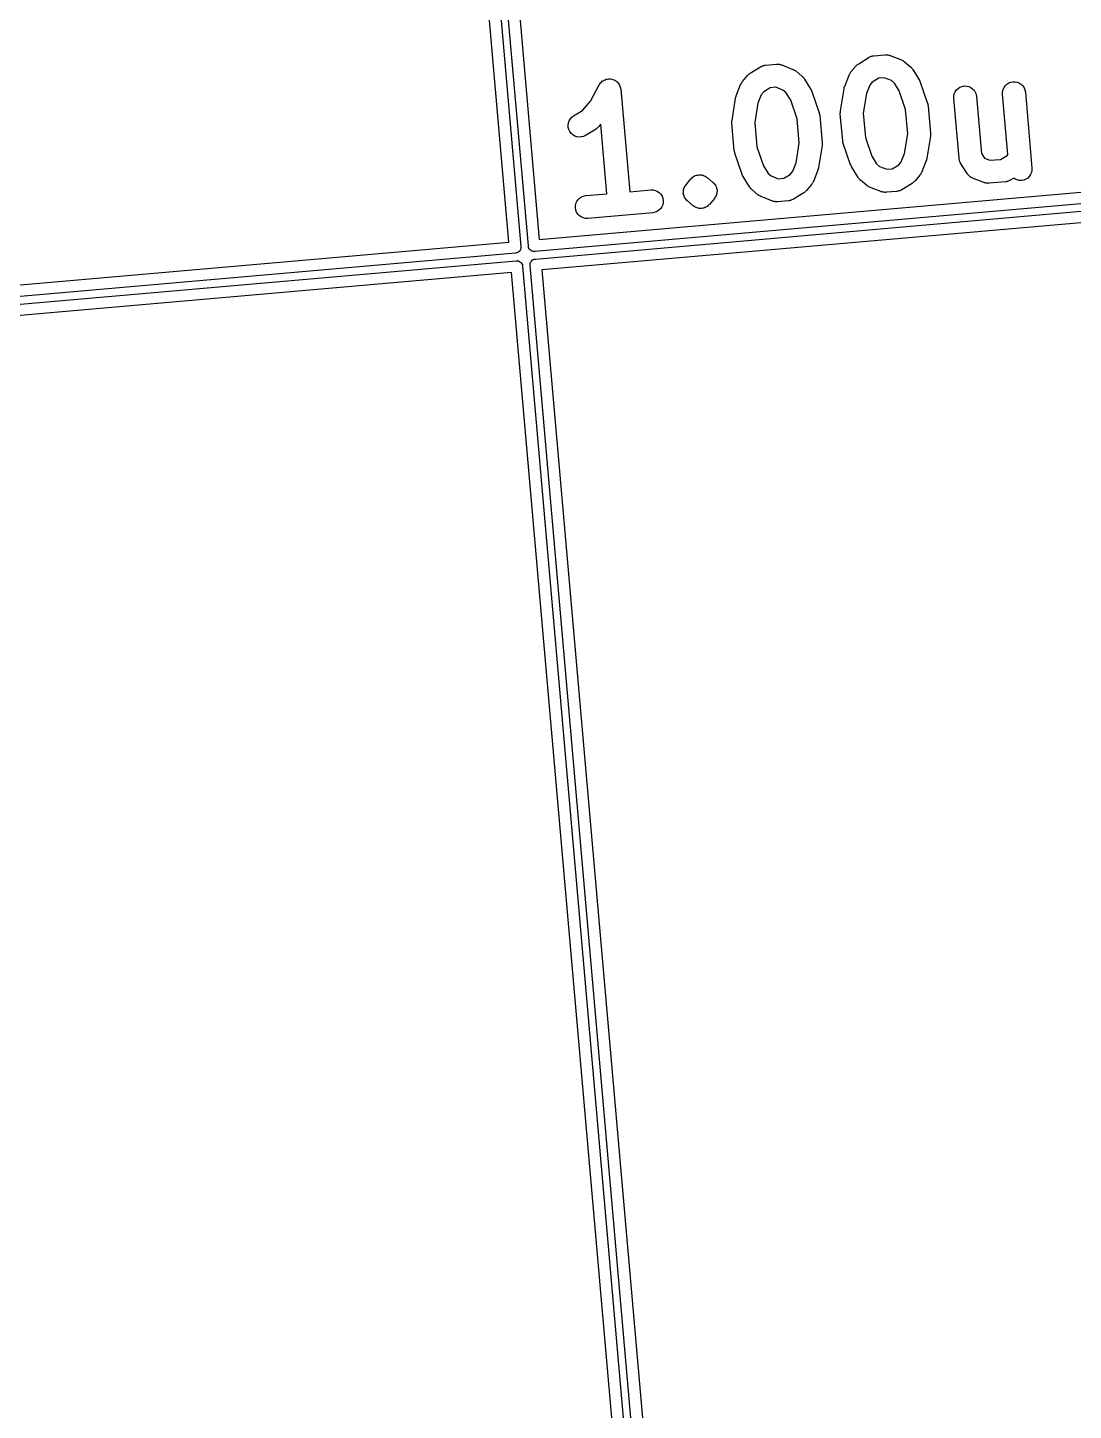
# Model space of a CAD drawing. Extents: x 72 to 342, y -189 to -99.
# Drawn here: x 237.12 to 251.06, y -141.42 to -122.98 of the extents above; entities that cross this region are included whole.
import ezdxf

# ---------------------------------------------------------------- set-up
doc = ezdxf.new("R2010")
doc.units = 0
doc.header["$MEASUREMENT"] = 0
doc.layers.add('BLACK', color=7, linetype='CONTINUOUS')

msp = doc.modelspace()

# ---------------------------------------------------------------- linework, layer by layer
at = {"layer": 'BLACK', "linetype": 'CONTINUOUS'}
for p, q in [((243.538, -125.843), (241.913, -107.27)), ((242.058, -107.185), (243.696, -125.902)), ((243.797, -125.893), (242.159, -107.176)), ((242.318, -107.235), (243.942, -125.808)), ((246.754, -123.589), (246.892, -123.504)), ((246.892, -123.504), (246.894, -123.503)), ((246.894, -123.503), (246.898, -123.501)), ((246.898, -123.501), (246.902, -123.499)), ((246.902, -123.499), (246.912, -123.495)), ((246.912, -123.495), (246.921, -123.49)), ((246.921, -123.49), (246.926, -123.489)), ((246.926, -123.489), (246.93, -123.488)), ((246.93, -123.488), (246.94, -123.486)), ((246.94, -123.486), (246.95, -123.483)), ((246.95, -123.483), (246.955, -123.483)), ((246.955, -123.483), (246.959, -123.482)), ((246.959, -123.482), (247.104, -123.469)), ((247.104, -123.469), (247.106, -123.469)), ((247.106, -123.469), (247.11, -123.469)), ((247.11, -123.469), (247.115, -123.469)), ((247.115, -123.469), (247.125, -123.47)), ((247.125, -123.47), (247.135, -123.47)), ((247.135, -123.47), (247.14, -123.471)), ((247.14, -123.471), (247.144, -123.471)), ((247.144, -123.471), (247.154, -123.474)), ((247.154, -123.474), (247.164, -123.477)), ((247.164, -123.477), (247.169, -123.478)), ((247.169, -123.478), (247.173, -123.48)), ((247.173, -123.48), (247.324, -123.539)), ((248.097, -123.573), (248.163, -123.494)), ((248.163, -123.494), (248.164, -123.493)), ((248.164, -123.493), (248.171, -123.487)), ((248.171, -123.487), (248.176, -123.48)), ((248.176, -123.48), (248.181, -123.477)), ((248.181, -123.477), (248.186, -123.472)), ((248.186, -123.472), (248.193, -123.468)), ((248.193, -123.468), (248.2, -123.463)), ((248.2, -123.463), (248.338, -123.378)), ((248.338, -123.378), (248.34, -123.376)), ((248.34, -123.376), (248.344, -123.375)), ((248.344, -123.375), (248.348, -123.372)), ((248.348, -123.372), (248.358, -123.368)), ((248.358, -123.368), (248.367, -123.364)), ((248.367, -123.364), (248.371, -123.363)), ((248.371, -123.363), (248.376, -123.361)), ((248.376, -123.361), (248.386, -123.359)), ((248.386, -123.359), (248.396, -123.357)), ((248.396, -123.357), (248.4, -123.356)), ((248.4, -123.356), (248.405, -123.356)), ((248.405, -123.356), (248.549, -123.343)), ((248.549, -123.343), (248.552, -123.343)), ((248.552, -123.343), (248.556, -123.343)), ((248.556, -123.343), (248.56, -123.342)), ((248.56, -123.342), (248.571, -123.343)), ((248.571, -123.343), (248.581, -123.344)), ((248.581, -123.344), (248.586, -123.345)), ((248.586, -123.345), (248.59, -123.345)), ((248.59, -123.345), (248.6, -123.348)), ((248.6, -123.348), (248.61, -123.35)), ((248.61, -123.35), (248.614, -123.352)), ((248.614, -123.352), (248.619, -123.353)), ((248.619, -123.353), (248.77, -123.413)), ((248.77, -123.413), (248.772, -123.413)), ((248.772, -123.413), (248.779, -123.418)), ((248.779, -123.418), (248.787, -123.421)), ((248.787, -123.421), (248.792, -123.424)), ((248.792, -123.424), (248.798, -123.427)), ((248.798, -123.427), (248.805, -123.433)), ((248.805, -123.433), (248.812, -123.438)), ((248.812, -123.438), (248.89, -123.504)), ((248.89, -123.504), (248.892, -123.505)), ((248.892, -123.505), (248.898, -123.511)), ((244.782, -123.697), (244.794, -123.69)), ((244.794, -123.69), (244.806, -123.682)), ((244.806, -123.682), (244.807, -123.682)), ((244.807, -123.681), (244.82, -123.676)), ((244.807, -123.682), (244.807, -123.681)), ((244.82, -123.676), (244.834, -123.671)), ((244.834, -123.671), (244.849, -123.668)), ((244.834, -123.671), (244.834, -123.671)), ((244.834, -123.671), (244.834, -123.671)), ((244.849, -123.668), (244.863, -123.665)), ((244.863, -123.665), (244.864, -123.665)), ((244.864, -123.665), (244.864, -123.665)), ((244.864, -123.665), (244.878, -123.666)), ((244.878, -123.666), (244.893, -123.666)), ((244.893, -123.666), (244.893, -123.666)), ((244.893, -123.666), (244.893, -123.666)), ((244.893, -123.666), (244.908, -123.669)), ((244.908, -123.669), (244.922, -123.672)), ((244.922, -123.672), (244.922, -123.672)), ((244.922, -123.672), (244.922, -123.672)), ((244.922, -123.672), (244.936, -123.678)), ((244.936, -123.678), (244.95, -123.684)), ((244.95, -123.684), (244.95, -123.684)), ((244.95, -123.684), (244.95, -123.684)), ((244.95, -123.684), (244.961, -123.692)), ((244.961, -123.692), (244.974, -123.701)), ((246.651, -123.7), (246.717, -123.621)), ((246.717, -123.621), (246.719, -123.619)), ((246.719, -123.619), (246.725, -123.613)), ((246.725, -123.613), (246.73, -123.607)), ((246.73, -123.607), (246.736, -123.603)), ((246.736, -123.603), (246.74, -123.599)), ((246.74, -123.599), (246.747, -123.594)), ((246.747, -123.594), (246.754, -123.589)), ((247.324, -123.539), (247.326, -123.54)), ((247.326, -123.54), (247.333, -123.544)), ((247.333, -123.544), (247.341, -123.547)), ((247.341, -123.547), (247.346, -123.551)), ((247.346, -123.551), (247.352, -123.554)), ((247.352, -123.554), (247.359, -123.559)), ((247.359, -123.559), (247.366, -123.564)), ((247.366, -123.564), (247.444, -123.63)), ((247.444, -123.63), (247.446, -123.632)), ((247.446, -123.632), (247.452, -123.638)), ((247.452, -123.638), (247.458, -123.643)), ((247.458, -123.643), (247.462, -123.648)), ((247.462, -123.648), (247.466, -123.653)), ((247.466, -123.653), (247.471, -123.66)), ((247.471, -123.66), (247.476, -123.667)), ((247.476, -123.667), (247.561, -123.805)), ((248.013, -123.766), (248.072, -123.615)), ((248.072, -123.615), (248.073, -123.613)), ((248.073, -123.613), (248.077, -123.605)), ((248.077, -123.605), (248.08, -123.598)), ((248.08, -123.598), (248.084, -123.592)), ((248.084, -123.592), (248.087, -123.587)), ((248.087, -123.587), (248.092, -123.58)), ((248.092, -123.58), (248.097, -123.573)), ((248.467, -123.656), (248.381, -123.709)), ((248.54, -123.65), (248.467, -123.656)), ((248.635, -123.687), (248.54, -123.65)), ((248.675, -123.721), (248.635, -123.687)), ((248.898, -123.511), (248.904, -123.517)), ((248.904, -123.517), (248.908, -123.522)), ((248.908, -123.522), (248.912, -123.527)), ((248.912, -123.527), (248.917, -123.534)), ((248.917, -123.534), (248.922, -123.541)), ((248.922, -123.541), (249.007, -123.679)), ((249.007, -123.679), (249.008, -123.681)), ((249.008, -123.681), (249.008, -123.681)), ((249.008, -123.681), (249.009, -123.682)), ((249.009, -123.682), (249.015, -123.695)), ((244.624, -123.961), (244.742, -123.744)), ((244.742, -123.744), (244.743, -123.743)), ((244.743, -123.742), (244.751, -123.73)), ((244.743, -123.743), (244.743, -123.742)), ((244.743, -123.743), (244.743, -123.743)), ((244.743, -123.743), (244.743, -123.743)), ((244.751, -123.73), (244.76, -123.718)), ((244.76, -123.718), (244.771, -123.708)), ((244.76, -123.718), (244.76, -123.718)), ((244.76, -123.718), (244.76, -123.718)), ((244.771, -123.708), (244.781, -123.698)), ((244.781, -123.698), (244.782, -123.698)), ((244.782, -123.698), (244.782, -123.697)), ((244.974, -123.701), (244.974, -123.701)), ((244.974, -123.701), (244.974, -123.701)), ((244.974, -123.701), (244.984, -123.711)), ((244.984, -123.711), (244.995, -123.722)), ((244.995, -123.722), (244.995, -123.722)), ((244.995, -123.722), (244.995, -123.722)), ((244.995, -123.722), (245.003, -123.734)), ((245.003, -123.734), (245.011, -123.747)), ((245.011, -123.747), (245.011, -123.747)), ((245.011, -123.747), (245.011, -123.747)), ((245.011, -123.747), (245.016, -123.761)), ((245.016, -123.761), (245.022, -123.775)), ((245.022, -123.775), (245.022, -123.775)), ((245.022, -123.775), (245.022, -123.775)), ((245.022, -123.775), (245.025, -123.789)), ((245.025, -123.789), (245.027, -123.804)), ((245.027, -123.804), (245.147, -125.17)), ((246.567, -123.892), (246.626, -123.741)), ((246.626, -123.741), (246.627, -123.74)), ((246.627, -123.74), (246.631, -123.732)), ((246.631, -123.732), (246.634, -123.724)), ((246.634, -123.724), (246.638, -123.719)), ((246.638, -123.719), (246.641, -123.713)), ((246.641, -123.713), (246.646, -123.707)), ((246.646, -123.707), (246.651, -123.7)), ((246.935, -123.836), (246.901, -123.877)), ((247.021, -123.783), (246.935, -123.836)), ((247.094, -123.776), (247.021, -123.783)), ((247.189, -123.814), (247.094, -123.776)), ((247.229, -123.848), (247.189, -123.814)), ((247.293, -123.951), (247.229, -123.848)), ((247.561, -123.805), (247.562, -123.807)), ((247.562, -123.807), (247.563, -123.808)), ((247.563, -123.808), (247.563, -123.808)), ((247.563, -123.808), (247.569, -123.821)), ((247.569, -123.821), (247.575, -123.834)), ((247.575, -123.834), (247.575, -123.835)), ((247.575, -123.835), (247.575, -123.835)), ((247.575, -123.835), (247.673, -124.118)), ((247.957, -124.093), (248.004, -123.798)), ((248.004, -123.794), (248.008, -123.781)), ((248.004, -123.795), (248.004, -123.794)), ((248.004, -123.796), (248.004, -123.795)), ((248.004, -123.798), (248.004, -123.796)), ((248.008, -123.781), (248.012, -123.767)), ((248.012, -123.767), (248.013, -123.766)), ((248.012, -123.767), (248.012, -123.767)), ((248.302, -123.862), (248.261, -124.123)), ((248.347, -123.75), (248.302, -123.862)), ((248.381, -123.709), (248.347, -123.75)), ((248.739, -123.824), (248.675, -123.721)), ((248.825, -124.073), (248.739, -123.824)), ((249.015, -123.695), (249.021, -123.708)), ((249.021, -123.708), (249.021, -123.708)), ((249.021, -123.708), (249.021, -123.709)), ((249.021, -123.709), (249.119, -123.992)), ((249.468, -123.894), (249.474, -123.865)), ((249.474, -123.865), (249.486, -123.837)), ((249.486, -123.837), (249.503, -123.813)), ((249.503, -123.813), (249.525, -123.793)), ((249.525, -123.793), (249.55, -123.777)), ((249.55, -123.777), (249.578, -123.766)), ((249.578, -123.766), (249.607, -123.76)), ((249.607, -123.76), (249.637, -123.761)), ((249.637, -123.761), (249.666, -123.767)), ((249.666, -123.767), (249.693, -123.779)), ((249.693, -123.779), (249.717, -123.796)), ((249.717, -123.796), (249.738, -123.817)), ((249.738, -123.817), (249.754, -123.842)), ((249.754, -123.842), (249.765, -123.87)), ((249.765, -123.87), (249.771, -123.899)), ((250.118, -123.867), (250.119, -123.837)), ((250.118, -123.869), (250.118, -123.867)), ((250.188, -124.673), (250.118, -123.869)), ((250.119, -123.837), (250.125, -123.808)), ((250.125, -123.808), (250.137, -123.781)), ((250.137, -123.781), (250.154, -123.756)), ((250.154, -123.756), (250.176, -123.736)), ((250.176, -123.736), (250.201, -123.72)), ((250.201, -123.72), (250.228, -123.709)), ((250.228, -123.709), (250.258, -123.703)), ((250.258, -123.703), (250.287, -123.704)), ((250.287, -123.704), (250.316, -123.71)), ((250.316, -123.71), (250.344, -123.722)), ((250.344, -123.722), (250.368, -123.739)), ((250.368, -123.739), (250.389, -123.76)), ((250.389, -123.76), (250.405, -123.785)), ((250.405, -123.785), (250.416, -123.813)), ((250.416, -123.813), (250.422, -123.842)), ((250.422, -123.842), (250.51, -124.854)), ((244.517, -124.087), (244.624, -123.961)), ((246.511, -124.22), (246.558, -123.924)), ((246.558, -123.921), (246.562, -123.907)), ((246.558, -123.922), (246.558, -123.921)), ((246.558, -123.924), (246.558, -123.922)), ((246.558, -123.922), (246.558, -123.922)), ((246.562, -123.907), (246.566, -123.894)), ((246.566, -123.893), (246.567, -123.892)), ((246.566, -123.894), (246.566, -123.893)), ((246.856, -123.989), (246.815, -124.249)), ((246.901, -123.877), (246.856, -123.989)), ((247.379, -124.2), (247.293, -123.951)), ((249.119, -123.992), (249.12, -123.994)), ((249.12, -123.994), (249.12, -123.996)), ((249.12, -123.996), (249.121, -123.999)), ((249.121, -123.999), (249.123, -124.011)), ((249.123, -124.011), (249.126, -124.023)), ((249.126, -124.023), (249.126, -124.026)), ((249.126, -124.026), (249.127, -124.028)), ((249.127, -124.028), (249.158, -124.39)), ((249.467, -123.923), (249.468, -123.894)), ((249.467, -123.926), (249.467, -123.923)), ((249.537, -124.721), (249.467, -123.926)), ((249.771, -123.899), (249.837, -124.658)), ((243.942, -125.808), (262.515, -124.183)), ((244.332, -124.253), (244.342, -124.225)), ((244.342, -124.225), (244.357, -124.199)), ((244.357, -124.199), (244.376, -124.177)), ((244.376, -124.177), (244.4, -124.159)), ((244.4, -124.159), (244.517, -124.087)), ((246.509, -124.25), (246.51, -124.238)), ((246.51, -124.225), (246.511, -124.223)), ((246.51, -124.238), (246.51, -124.225)), ((246.511, -124.223), (246.511, -124.22)), ((247.407, -124.524), (247.379, -124.2)), ((247.673, -124.118), (247.674, -124.12)), ((247.674, -124.12), (247.674, -124.123)), ((247.674, -124.123), (247.675, -124.126)), ((247.675, -124.126), (247.677, -124.137)), ((247.677, -124.137), (247.68, -124.149)), ((247.68, -124.149), (247.68, -124.152)), ((247.68, -124.152), (247.681, -124.155)), ((247.681, -124.155), (247.712, -124.516)), ((247.955, -124.123), (247.956, -124.111)), ((247.955, -124.126), (247.955, -124.123)), ((247.955, -124.129), (247.955, -124.126)), ((247.955, -124.131), (247.955, -124.129)), ((247.987, -124.492), (247.955, -124.131)), ((247.956, -124.099), (247.957, -124.096)), ((247.956, -124.111), (247.956, -124.099)), ((247.957, -124.096), (247.957, -124.093)), ((248.261, -124.123), (248.289, -124.447)), ((248.853, -124.398), (248.825, -124.073)), ((262.601, -124.328), (243.884, -125.966)), ((243.892, -126.067), (262.609, -124.429)), ((244.328, -124.283), (244.332, -124.253)), ((244.329, -124.312), (244.328, -124.283)), ((244.337, -124.341), (244.329, -124.312)), ((244.349, -124.368), (244.337, -124.341)), ((244.367, -124.392), (244.349, -124.368)), ((244.389, -124.412), (244.367, -124.392)), ((244.415, -124.427), (244.389, -124.412)), ((244.443, -124.437), (244.415, -124.427)), ((244.558, -124.42), (244.531, -124.433)), ((244.56, -124.419), (244.558, -124.42)), ((244.698, -124.334), (244.56, -124.419)), ((244.705, -124.329), (244.698, -124.334)), ((244.712, -124.324), (244.705, -124.329)), ((244.717, -124.32), (244.712, -124.324)), ((244.722, -124.316), (244.717, -124.32)), ((244.727, -124.31), (244.722, -124.316)), ((244.733, -124.304), (244.727, -124.31)), ((244.735, -124.302), (244.733, -124.304)), ((244.762, -124.269), (244.735, -124.302)), ((244.843, -125.197), (244.762, -124.269)), ((246.509, -124.252), (246.509, -124.25)), ((246.509, -124.255), (246.509, -124.252)), ((246.51, -124.257), (246.509, -124.255)), ((246.541, -124.619), (246.51, -124.257)), ((246.815, -124.249), (246.843, -124.573)), ((248.812, -124.658), (248.853, -124.398)), ((249.157, -124.427), (249.11, -124.722)), ((249.158, -124.422), (249.157, -124.424)), ((249.157, -124.424), (249.157, -124.427)), ((249.158, -124.39), (249.158, -124.392)), ((249.158, -124.392), (249.158, -124.395)), ((249.158, -124.395), (249.159, -124.397)), ((249.159, -124.397), (249.158, -124.409)), ((249.158, -124.409), (249.158, -124.422)), ((262.551, -124.588), (243.978, -126.212)), ((244.472, -124.441), (244.443, -124.437)), ((244.502, -124.44), (244.472, -124.441)), ((244.531, -124.433), (244.502, -124.44)), ((246.843, -124.573), (246.929, -124.823)), ((247.366, -124.785), (247.407, -124.524)), ((247.711, -124.553), (247.664, -124.849)), ((247.712, -124.548), (247.711, -124.551)), ((247.711, -124.551), (247.711, -124.553)), ((247.712, -124.516), (247.712, -124.518)), ((247.712, -124.518), (247.712, -124.521)), ((247.712, -124.521), (247.713, -124.524)), ((247.713, -124.524), (247.712, -124.536)), ((247.712, -124.536), (247.712, -124.548)), ((247.988, -124.495), (247.987, -124.492)), ((247.988, -124.498), (247.988, -124.495)), ((247.99, -124.509), (247.988, -124.498)), ((247.993, -124.521), (247.99, -124.509)), ((247.994, -124.524), (247.993, -124.521)), ((247.994, -124.527), (247.994, -124.524)), ((247.995, -124.529), (247.994, -124.527)), ((248.092, -124.811), (247.995, -124.529)), ((248.289, -124.447), (248.375, -124.696)), ((246.542, -124.621), (246.541, -124.619)), ((246.542, -124.624), (246.542, -124.621)), ((246.544, -124.636), (246.542, -124.624)), ((246.547, -124.648), (246.544, -124.636)), ((246.548, -124.65), (246.547, -124.648)), ((246.548, -124.653), (246.548, -124.65)), ((246.549, -124.655), (246.548, -124.653)), ((246.646, -124.938), (246.549, -124.655)), ((247.321, -124.897), (247.366, -124.785)), ((248.375, -124.696), (248.438, -124.799)), ((248.733, -124.811), (248.767, -124.77)), ((248.767, -124.77), (248.812, -124.658)), ((249.101, -124.755), (249.042, -124.905)), ((249.102, -124.753), (249.101, -124.754)), ((249.101, -124.754), (249.101, -124.755)), ((249.105, -124.74), (249.102, -124.753)), ((249.109, -124.726), (249.105, -124.74)), ((249.11, -124.725), (249.109, -124.725)), ((249.109, -124.725), (249.109, -124.726)), ((249.11, -124.722), (249.11, -124.725)), ((249.538, -124.725), (249.537, -124.721)), ((249.538, -124.73), (249.538, -124.725)), ((249.54, -124.74), (249.538, -124.73)), ((249.542, -124.75), (249.54, -124.74)), ((249.544, -124.754), (249.542, -124.75)), ((249.545, -124.759), (249.544, -124.754)), ((249.55, -124.768), (249.545, -124.759)), ((249.553, -124.778), (249.55, -124.768)), ((249.556, -124.781), (249.553, -124.778)), ((249.558, -124.786), (249.556, -124.781)), ((249.559, -124.787), (249.558, -124.786)), ((249.644, -124.926), (249.559, -124.787)), ((249.837, -124.658), (249.877, -124.723)), ((249.877, -124.723), (249.947, -124.751)), ((249.947, -124.751), (250.092, -124.738)), ((250.092, -124.738), (250.179, -124.685)), ((250.179, -124.685), (250.188, -124.673)), ((245.975, -124.987), (245.986, -124.977)), ((245.986, -124.976), (245.999, -124.968)), ((245.986, -124.977), (245.986, -124.976)), ((245.986, -124.976), (245.986, -124.976)), ((245.986, -124.976), (245.986, -124.976)), ((245.986, -124.977), (245.986, -124.977)), ((245.999, -124.968), (246.011, -124.961)), ((246.011, -124.961), (246.011, -124.96)), ((246.011, -124.96), (246.011, -124.96)), ((246.011, -124.96), (246.011, -124.96)), ((246.011, -124.96), (246.012, -124.96)), ((246.012, -124.96), (246.025, -124.955)), ((246.025, -124.955), (246.038, -124.95)), ((246.038, -124.95), (246.039, -124.95)), ((246.039, -124.949), (246.053, -124.947)), ((246.039, -124.95), (246.039, -124.949)), ((246.039, -124.949), (246.039, -124.949)), ((246.039, -124.949), (246.039, -124.949)), ((246.053, -124.947), (246.067, -124.944)), ((246.067, -124.944), (246.068, -124.944)), ((246.068, -124.944), (246.068, -124.944)), ((246.068, -124.944), (246.068, -124.944)), ((246.068, -124.944), (246.069, -124.944)), ((246.069, -124.944), (246.083, -124.944)), ((246.083, -124.944), (246.097, -124.945)), ((246.097, -124.945), (246.097, -124.945)), ((246.097, -124.945), (246.098, -124.945)), ((246.098, -124.945), (246.098, -124.945)), ((246.098, -124.945), (246.098, -124.945)), ((246.098, -124.945), (246.112, -124.948)), ((246.112, -124.948), (246.126, -124.951)), ((246.126, -124.951), (246.127, -124.951)), ((246.127, -124.951), (246.127, -124.951)), ((246.127, -124.951), (246.127, -124.951)), ((246.127, -124.951), (246.127, -124.951)), ((246.127, -124.951), (246.14, -124.957)), ((246.14, -124.957), (246.154, -124.963)), ((246.154, -124.963), (246.154, -124.963)), ((246.154, -124.963), (246.154, -124.963)), ((246.154, -124.963), (246.154, -124.963)), ((246.154, -124.963), (246.155, -124.963)), ((246.155, -124.963), (246.166, -124.971)), ((246.166, -124.971), (246.178, -124.979)), ((246.178, -124.979), (246.257, -125.045)), ((246.647, -124.939), (246.646, -124.938)), ((246.653, -124.952), (246.647, -124.939)), ((246.647, -124.939), (246.647, -124.939)), ((246.659, -124.965), (246.653, -124.952)), ((246.659, -124.966), (246.659, -124.965)), ((246.66, -124.966), (246.659, -124.966)), ((246.661, -124.968), (246.66, -124.966)), ((246.746, -125.106), (246.661, -124.968)), ((246.929, -124.823), (246.992, -124.926)), ((246.992, -124.926), (247.033, -124.96)), ((247.033, -124.96), (247.128, -124.997)), ((247.201, -124.991), (247.287, -124.938)), ((247.287, -124.938), (247.321, -124.897)), ((247.655, -124.881), (247.596, -125.032)), ((247.656, -124.88), (247.655, -124.88)), ((247.655, -124.88), (247.655, -124.881)), ((247.66, -124.866), (247.656, -124.88)), ((247.663, -124.852), (247.66, -124.866)), ((247.664, -124.851), (247.663, -124.852)), ((247.663, -124.852), (247.663, -124.852)), ((247.664, -124.849), (247.664, -124.851)), ((248.093, -124.812), (248.092, -124.811)), ((248.093, -124.813), (248.093, -124.812)), ((248.099, -124.826), (248.093, -124.813)), ((248.105, -124.839), (248.099, -124.826)), ((248.106, -124.84), (248.105, -124.839)), ((248.105, -124.839), (248.105, -124.839)), ((248.107, -124.842), (248.106, -124.84)), ((248.192, -124.98), (248.107, -124.842)), ((248.197, -124.987), (248.192, -124.98)), ((248.438, -124.799), (248.479, -124.833)), ((248.479, -124.833), (248.573, -124.871)), ((248.573, -124.871), (248.646, -124.864)), ((248.646, -124.864), (248.733, -124.811)), ((249.017, -124.947), (248.951, -125.026)), ((249.021, -124.94), (249.017, -124.947)), ((249.027, -124.934), (249.021, -124.94)), ((249.03, -124.928), (249.027, -124.934)), ((249.033, -124.923), (249.03, -124.928)), ((249.037, -124.915), (249.033, -124.923)), ((249.041, -124.907), (249.037, -124.915)), ((249.042, -124.905), (249.041, -124.907)), ((249.646, -124.928), (249.644, -124.926)), ((249.647, -124.931), (249.646, -124.928)), ((249.655, -124.94), (249.647, -124.931)), ((249.662, -124.949), (249.655, -124.94)), ((249.664, -124.951), (249.662, -124.949)), ((249.666, -124.954), (249.664, -124.951)), ((249.675, -124.961), (249.666, -124.954)), ((249.684, -124.969), (249.675, -124.961)), ((249.687, -124.971), (249.684, -124.969)), ((249.689, -124.973), (249.687, -124.971)), ((249.7, -124.978), (249.689, -124.973)), ((249.71, -124.984), (249.7, -124.978)), ((250.474, -124.967), (250.453, -124.987)), ((250.491, -124.942), (250.474, -124.967)), ((250.503, -124.915), (250.491, -124.942)), ((250.51, -124.886), (250.503, -124.915)), ((250.51, -124.854), (250.51, -124.856)), ((250.51, -124.856), (250.51, -124.886)), ((245.147, -125.17), (245.429, -125.146)), ((245.429, -125.146), (245.431, -125.146)), ((245.431, -125.146), (245.461, -125.146)), ((245.461, -125.146), (245.49, -125.153)), ((245.49, -125.153), (245.517, -125.165)), ((245.517, -125.165), (245.541, -125.182)), ((245.863, -125.157), (245.866, -125.143)), ((245.863, -125.158), (245.863, -125.157)), ((245.863, -125.157), (245.863, -125.157)), ((245.863, -125.172), (245.863, -125.158)), ((245.866, -125.143), (245.869, -125.129)), ((245.869, -125.128), (245.875, -125.114)), ((245.869, -125.129), (245.869, -125.128)), ((245.869, -125.128), (245.869, -125.128)), ((245.875, -125.114), (245.881, -125.101)), ((245.881, -125.1), (245.889, -125.089)), ((245.881, -125.101), (245.881, -125.1)), ((245.881, -125.101), (245.881, -125.101)), ((245.889, -125.089), (245.898, -125.077)), ((245.898, -125.077), (245.964, -124.998)), ((245.964, -124.998), (245.964, -124.997)), ((245.964, -124.997), (245.964, -124.997)), ((245.964, -124.997), (245.964, -124.997)), ((245.964, -124.997), (245.965, -124.997)), ((245.965, -124.997), (245.975, -124.987)), ((245.965, -124.997), (245.965, -124.997)), ((245.965, -124.997), (245.965, -124.997)), ((245.965, -124.997), (245.965, -124.997)), ((246.257, -125.045), (246.258, -125.046)), ((246.258, -125.046), (246.258, -125.046)), ((246.258, -125.046), (246.258, -125.046)), ((246.258, -125.046), (246.258, -125.047)), ((246.258, -125.047), (246.268, -125.057)), ((246.268, -125.057), (246.278, -125.067)), ((246.278, -125.067), (246.279, -125.068)), ((246.279, -125.068), (246.279, -125.068)), ((246.279, -125.068), (246.287, -125.08)), ((246.287, -125.08), (246.294, -125.092)), ((246.294, -125.092), (246.295, -125.093)), ((246.295, -125.093), (246.295, -125.093)), ((246.295, -125.093), (246.3, -125.107)), ((246.3, -125.107), (246.305, -125.12)), ((246.305, -125.12), (246.305, -125.121)), ((246.305, -125.121), (246.306, -125.121)), ((246.306, -125.121), (246.308, -125.135)), ((246.308, -125.135), (246.311, -125.149)), ((246.311, -125.165), (246.31, -125.179)), ((246.311, -125.149), (246.311, -125.15)), ((246.311, -125.15), (246.311, -125.15)), ((246.311, -125.15), (246.311, -125.165)), ((246.751, -125.113), (246.746, -125.106)), ((246.755, -125.12), (246.751, -125.113)), ((246.76, -125.125), (246.755, -125.12)), ((246.764, -125.13), (246.76, -125.125)), ((246.77, -125.136), (246.764, -125.13)), ((246.776, -125.142), (246.77, -125.136)), ((246.778, -125.143), (246.776, -125.142)), ((246.856, -125.209), (246.778, -125.143)), ((247.128, -124.997), (247.201, -124.991)), ((247.491, -125.166), (247.486, -125.17)), ((247.497, -125.16), (247.491, -125.166)), ((247.503, -125.154), (247.497, -125.16)), ((247.505, -125.153), (247.503, -125.154)), ((247.571, -125.074), (247.505, -125.153)), ((247.575, -125.067), (247.571, -125.074)), ((247.581, -125.06), (247.575, -125.067)), ((247.584, -125.055), (247.581, -125.06)), ((247.587, -125.049), (247.584, -125.055)), ((247.591, -125.041), (247.587, -125.049)), ((247.595, -125.034), (247.591, -125.041)), ((247.596, -125.032), (247.595, -125.034)), ((248.201, -124.994), (248.197, -124.987)), ((248.206, -124.998), (248.201, -124.994)), ((248.21, -125.004), (248.206, -124.998)), ((248.216, -125.009), (248.21, -125.004)), ((248.222, -125.015), (248.216, -125.009)), ((248.223, -125.017), (248.222, -125.015)), ((248.302, -125.083), (248.223, -125.017)), ((248.309, -125.088), (248.302, -125.083)), ((248.316, -125.093), (248.309, -125.088)), ((248.321, -125.096), (248.316, -125.093)), ((248.327, -125.1), (248.321, -125.096)), ((248.334, -125.103), (248.327, -125.1)), ((248.342, -125.107), (248.334, -125.103)), ((248.344, -125.108), (248.342, -125.107)), ((248.495, -125.167), (248.344, -125.108)), ((248.499, -125.169), (248.495, -125.167)), ((248.709, -125.165), (248.564, -125.177)), ((248.713, -125.164), (248.709, -125.165)), ((248.718, -125.164), (248.713, -125.164)), ((248.728, -125.161), (248.718, -125.164)), ((248.738, -125.159), (248.728, -125.161)), ((248.742, -125.158), (248.738, -125.159)), ((248.747, -125.157), (248.742, -125.158)), ((248.756, -125.152), (248.747, -125.157)), ((248.766, -125.148), (248.756, -125.152)), ((248.769, -125.146), (248.766, -125.148)), ((248.773, -125.144), (248.769, -125.146)), ((248.775, -125.143), (248.773, -125.144)), ((248.914, -125.058), (248.775, -125.143)), ((248.92, -125.053), (248.914, -125.058)), ((248.928, -125.048), (248.92, -125.053)), ((248.932, -125.044), (248.928, -125.048)), ((248.937, -125.04), (248.932, -125.044)), ((248.943, -125.034), (248.937, -125.04)), ((248.949, -125.028), (248.943, -125.034)), ((248.951, -125.026), (248.949, -125.028)), ((249.713, -124.985), (249.71, -124.984)), ((249.716, -124.987), (249.713, -124.985)), ((249.718, -124.988), (249.716, -124.987)), ((249.869, -125.047), (249.718, -124.988)), ((249.873, -125.048), (249.869, -125.047)), ((249.877, -125.05), (249.873, -125.048)), ((249.887, -125.053), (249.877, -125.05)), ((249.897, -125.055), (249.887, -125.053)), ((249.902, -125.056), (249.897, -125.055)), ((249.906, -125.057), (249.902, -125.056)), ((249.916, -125.057), (249.906, -125.057)), ((249.927, -125.058), (249.916, -125.057)), ((249.931, -125.057), (249.927, -125.058)), ((249.936, -125.057), (249.931, -125.057)), ((249.938, -125.057), (249.936, -125.057)), ((250.155, -125.038), (249.938, -125.057)), ((250.159, -125.037), (250.155, -125.038)), ((250.164, -125.037), (250.159, -125.037)), ((250.174, -125.035), (250.164, -125.037)), ((250.184, -125.033), (250.174, -125.035)), ((250.188, -125.031), (250.184, -125.033)), ((250.192, -125.03), (250.188, -125.031)), ((250.202, -125.026), (250.192, -125.03)), ((250.212, -125.022), (250.202, -125.026)), ((250.215, -125.019), (250.212, -125.022)), ((250.219, -125.017), (250.215, -125.019)), ((250.221, -125.016), (250.219, -125.017)), ((250.267, -124.988), (250.221, -125.016)), ((250.284, -125.001), (250.267, -124.988)), ((250.312, -125.013), (250.284, -125.001)), ((250.341, -125.019), (250.312, -125.013)), ((250.371, -125.019), (250.341, -125.019)), ((250.4, -125.014), (250.371, -125.019)), ((250.428, -125.003), (250.4, -125.014)), ((250.453, -124.987), (250.428, -125.003)), ((244.423, -125.356), (244.43, -125.327)), ((244.43, -125.327), (244.441, -125.3)), ((244.441, -125.3), (244.458, -125.275)), ((244.458, -125.275), (244.48, -125.254)), ((244.48, -125.254), (244.505, -125.238)), ((244.505, -125.238), (244.532, -125.227)), ((244.532, -125.227), (244.561, -125.222)), ((244.561, -125.222), (244.843, -125.197)), ((245.541, -125.182), (245.562, -125.203)), ((245.562, -125.203), (245.578, -125.228)), ((245.587, -125.344), (245.576, -125.372)), ((245.578, -125.228), (245.589, -125.256)), ((245.594, -125.315), (245.587, -125.344)), ((245.589, -125.256), (245.594, -125.285)), ((245.594, -125.285), (245.594, -125.315)), ((245.862, -125.186), (245.863, -125.172)), ((245.862, -125.187), (245.862, -125.186)), ((245.865, -125.202), (245.862, -125.187)), ((245.862, -125.187), (245.862, -125.187)), ((245.867, -125.216), (245.865, -125.202)), ((245.868, -125.216), (245.867, -125.216)), ((245.868, -125.217), (245.868, -125.216)), ((245.873, -125.23), (245.868, -125.217)), ((245.878, -125.243), (245.873, -125.23)), ((245.879, -125.244), (245.878, -125.243)), ((245.886, -125.256), (245.879, -125.244)), ((245.879, -125.244), (245.879, -125.244)), ((245.894, -125.269), (245.886, -125.256)), ((245.895, -125.269), (245.894, -125.269)), ((245.905, -125.28), (245.895, -125.269)), ((245.895, -125.269), (245.895, -125.269)), ((245.915, -125.29), (245.905, -125.28)), ((245.915, -125.291), (245.915, -125.29)), ((245.916, -125.291), (245.915, -125.291)), ((245.995, -125.357), (245.916, -125.291)), ((245.916, -125.291), (245.916, -125.291)), ((245.916, -125.291), (245.916, -125.291)), ((246.198, -125.35), (246.188, -125.36)), ((246.208, -125.34), (246.198, -125.35)), ((246.209, -125.34), (246.208, -125.34)), ((246.21, -125.339), (246.209, -125.339)), ((246.209, -125.339), (246.209, -125.339)), ((246.209, -125.339), (246.209, -125.339)), ((246.209, -125.339), (246.209, -125.34)), ((246.209, -125.34), (246.209, -125.34)), ((246.209, -125.34), (246.209, -125.34)), ((246.276, -125.26), (246.21, -125.339)), ((246.284, -125.248), (246.276, -125.26)), ((246.292, -125.236), (246.284, -125.248)), ((246.298, -125.222), (246.292, -125.235)), ((246.292, -125.235), (246.292, -125.236)), ((246.292, -125.236), (246.292, -125.236)), ((246.304, -125.209), (246.298, -125.222)), ((246.307, -125.194), (246.304, -125.208)), ((246.304, -125.208), (246.304, -125.209)), ((246.304, -125.209), (246.304, -125.209)), ((246.31, -125.18), (246.307, -125.194)), ((246.31, -125.179), (246.31, -125.18)), ((246.31, -125.18), (246.31, -125.18)), ((246.863, -125.214), (246.856, -125.209)), ((246.87, -125.219), (246.863, -125.214)), ((246.875, -125.222), (246.87, -125.219)), ((246.881, -125.226), (246.875, -125.222)), ((246.889, -125.229), (246.881, -125.226)), ((246.896, -125.233), (246.889, -125.229)), ((246.898, -125.234), (246.896, -125.233)), ((247.049, -125.294), (246.898, -125.234)), ((247.053, -125.295), (247.049, -125.294)), ((247.057, -125.297), (247.053, -125.295)), ((247.068, -125.299), (247.057, -125.297)), ((247.078, -125.302), (247.068, -125.299)), ((247.082, -125.302), (247.078, -125.302)), ((247.086, -125.303), (247.082, -125.302)), ((247.097, -125.304), (247.086, -125.303)), ((247.107, -125.305), (247.097, -125.304)), ((247.112, -125.304), (247.107, -125.305)), ((247.116, -125.304), (247.112, -125.304)), ((247.118, -125.304), (247.116, -125.304)), ((247.263, -125.291), (247.118, -125.304)), ((247.267, -125.29), (247.263, -125.291)), ((247.272, -125.29), (247.267, -125.29)), ((247.282, -125.288), (247.272, -125.29)), ((247.292, -125.286), (247.282, -125.288)), ((247.296, -125.284), (247.292, -125.286)), ((247.301, -125.283), (247.296, -125.284)), ((247.31, -125.279), (247.301, -125.283)), ((247.32, -125.275), (247.31, -125.279)), ((247.324, -125.272), (247.32, -125.275)), ((247.328, -125.27), (247.324, -125.272)), ((247.329, -125.269), (247.328, -125.27)), ((247.468, -125.184), (247.329, -125.269)), ((247.474, -125.179), (247.468, -125.184)), ((247.482, -125.175), (247.474, -125.179)), ((247.486, -125.17), (247.482, -125.175)), ((248.503, -125.17), (248.499, -125.169)), ((248.514, -125.173), (248.503, -125.17)), ((248.524, -125.176), (248.514, -125.173)), ((248.528, -125.176), (248.524, -125.176)), ((248.532, -125.177), (248.528, -125.176)), ((248.543, -125.177), (248.532, -125.177)), ((248.553, -125.178), (248.543, -125.177)), ((248.558, -125.178), (248.553, -125.178)), ((248.562, -125.178), (248.558, -125.178)), ((248.564, -125.177), (248.562, -125.178)), ((244.423, -125.386), (244.423, -125.356)), ((244.428, -125.415), (244.423, -125.386)), ((244.439, -125.443), (244.428, -125.415)), ((244.455, -125.468), (244.439, -125.443)), ((244.476, -125.489), (244.455, -125.468)), ((244.5, -125.506), (244.476, -125.489)), ((244.527, -125.518), (244.5, -125.506)), ((244.556, -125.525), (244.527, -125.518)), ((244.586, -125.526), (244.556, -125.525)), ((244.588, -125.525), (244.586, -125.526)), ((245.456, -125.449), (244.588, -125.525)), ((245.485, -125.444), (245.456, -125.449)), ((245.512, -125.433), (245.485, -125.444)), ((245.537, -125.417), (245.512, -125.433)), ((245.559, -125.396), (245.537, -125.417)), ((245.576, -125.372), (245.559, -125.396)), ((246.007, -125.366), (245.995, -125.357)), ((246.019, -125.374), (246.007, -125.366)), ((246.033, -125.38), (246.019, -125.374)), ((246.019, -125.374), (246.019, -125.374)), ((246.019, -125.374), (246.019, -125.374)), ((246.019, -125.374), (246.019, -125.374)), ((246.019, -125.374), (246.019, -125.374)), ((246.046, -125.386), (246.033, -125.38)), ((246.047, -125.386), (246.046, -125.386)), ((246.046, -125.386), (246.046, -125.386)), ((246.046, -125.386), (246.046, -125.386)), ((246.061, -125.389), (246.047, -125.386)), ((246.047, -125.386), (246.047, -125.386)), ((246.075, -125.392), (246.061, -125.389)), ((246.076, -125.392), (246.075, -125.392)), ((246.075, -125.392), (246.075, -125.392)), ((246.075, -125.392), (246.075, -125.392)), ((246.09, -125.392), (246.076, -125.392)), ((246.076, -125.392), (246.076, -125.392)), ((246.105, -125.393), (246.09, -125.392)), ((246.106, -125.393), (246.105, -125.393)), ((246.105, -125.393), (246.105, -125.393)), ((246.105, -125.393), (246.105, -125.393)), ((246.105, -125.393), (246.105, -125.393)), ((246.12, -125.39), (246.106, -125.393)), ((246.134, -125.387), (246.12, -125.39)), ((246.135, -125.387), (246.134, -125.387)), ((246.134, -125.387), (246.134, -125.387)), ((246.134, -125.387), (246.134, -125.387)), ((246.148, -125.382), (246.135, -125.387)), ((246.135, -125.387), (246.135, -125.387)), ((246.162, -125.377), (246.148, -125.382)), ((246.163, -125.376), (246.162, -125.376)), ((246.162, -125.376), (246.162, -125.376)), ((246.162, -125.376), (246.162, -125.377)), ((246.162, -125.377), (246.162, -125.377)), ((246.175, -125.369), (246.163, -125.376)), ((246.187, -125.361), (246.175, -125.369)), ((246.188, -125.36), (246.187, -125.36)), ((246.187, -125.36), (246.187, -125.36)), ((246.187, -125.36), (246.187, -125.361)), ((246.187, -125.361), (246.187, -125.361)), ((224.965, -127.468), (243.538, -125.843)), ((243.696, -125.902), (243.696, -125.906)), ((243.797, -125.897), (243.797, -125.893)), ((243.798, -125.901), (243.797, -125.897)), ((243.8, -125.912), (243.798, -125.901)), ((243.798, -125.901), (243.798, -125.901)), ((243.623, -125.989), (224.906, -127.626)), ((243.627, -125.989), (243.623, -125.989)), ((243.631, -125.988), (243.627, -125.989)), ((243.642, -125.986), (243.631, -125.988)), ((243.631, -125.988), (243.631, -125.988)), ((243.656, -125.98), (243.642, -125.986)), ((243.668, -125.972), (243.656, -125.98)), ((243.679, -125.962), (243.668, -125.972)), ((243.687, -125.95), (243.679, -125.962)), ((243.691, -125.94), (243.687, -125.949)), ((243.687, -125.949), (243.687, -125.95)), ((243.693, -125.935), (243.691, -125.94)), ((243.695, -125.928), (243.693, -125.935)), ((243.696, -125.921), (243.695, -125.928)), ((243.696, -125.906), (243.696, -125.909)), ((243.696, -125.909), (243.696, -125.921)), ((243.805, -125.926), (243.8, -125.912)), ((243.813, -125.938), (243.805, -125.926)), ((243.824, -125.949), (243.813, -125.938)), ((243.832, -125.954), (243.824, -125.949)), ((243.836, -125.957), (243.832, -125.954)), ((243.844, -125.961), (243.836, -125.957)), ((243.837, -126.094), (243.847, -126.084)), ((243.85, -125.963), (243.844, -125.961)), ((243.847, -126.084), (243.86, -126.075)), ((243.852, -125.964), (243.85, -125.963)), ((243.865, -125.966), (243.852, -125.964)), ((243.86, -126.075), (243.874, -126.07)), ((243.876, -125.966), (243.865, -125.966)), ((243.874, -126.07), (243.885, -126.068)), ((243.88, -125.966), (243.876, -125.966)), ((243.884, -125.966), (243.88, -125.966)), ((243.885, -126.068), (243.889, -126.067)), ((243.885, -126.068), (243.885, -126.068)), ((243.889, -126.067), (243.892, -126.067)), ((224.915, -127.727), (243.632, -126.09)), ((243.573, -126.248), (225, -127.873)), ((245.198, -144.821), (243.573, -126.248)), ((243.632, -126.09), (243.636, -126.089)), ((243.636, -126.089), (243.651, -126.089)), ((243.651, -126.089), (243.665, -126.092)), ((243.665, -126.092), (243.679, -126.098)), ((243.679, -126.098), (243.692, -126.107)), ((243.692, -126.107), (243.702, -126.117)), ((243.702, -126.117), (243.71, -126.13)), ((243.71, -126.13), (243.716, -126.144)), ((243.716, -126.144), (243.718, -126.155)), ((243.718, -126.155), (243.718, -126.155)), ((243.718, -126.155), (243.719, -126.159)), ((243.719, -126.159), (243.719, -126.162)), ((243.719, -126.162), (245.356, -144.879)), ((243.819, -126.135), (243.822, -126.12)), ((243.819, -126.15), (243.819, -126.135)), ((243.82, -126.154), (243.819, -126.15)), ((245.457, -144.871), (243.82, -126.154)), ((243.822, -126.12), (243.828, -126.106)), ((243.828, -126.106), (243.837, -126.094)), ((243.978, -126.212), (245.603, -144.785))]:
    msp.add_line(p, q, dxfattribs=at)

doc.saveas('drawing.dxf')
